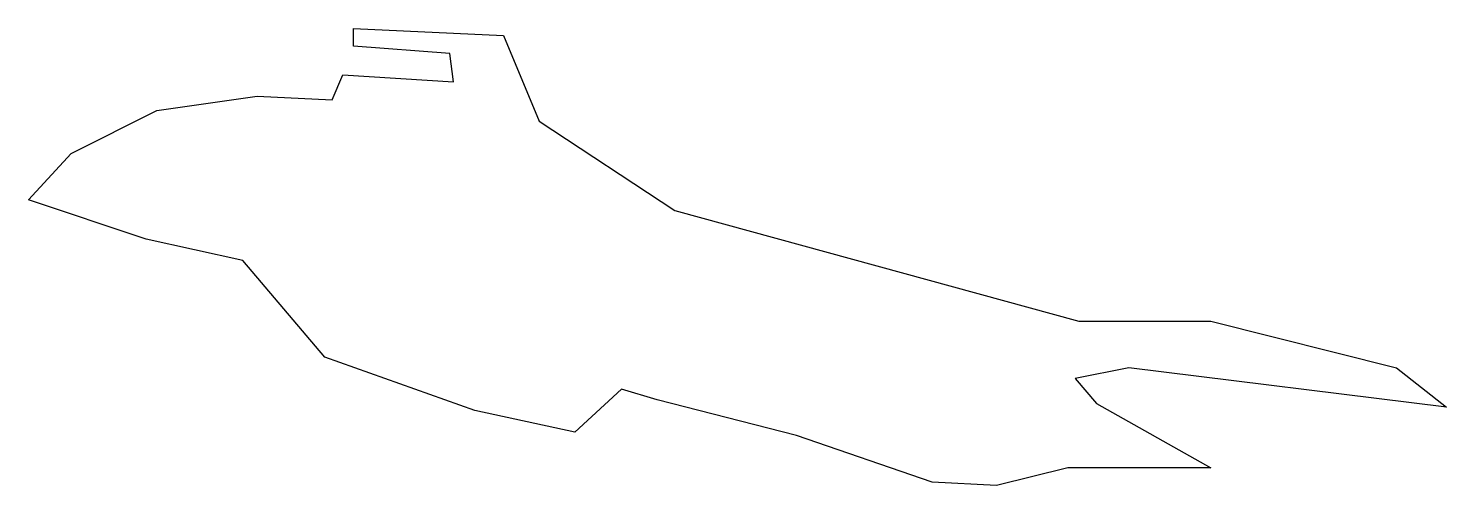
# Model space of a CAD drawing. Extents: x 17.7 to 74, y 28.3 to 46.5.
import ezdxf

# ---------------------------------------------------------------- set-up
doc = ezdxf.new("R2010")
doc.units = 0
doc.layers.add('Layer_1', color=7, linetype='CONTINUOUS')

msp = doc.modelspace()

# ---------------------------------------------------------------- linework, layer by layer
at = {"layer": 'Layer_1', "color": 7}
for p, q in [((30.616072, 45.782363), (30.616072, 46.491068)), ((30.616072, 46.491068), (36.569197, 46.207583)), ((36.569197, 46.207583), (37.986606, 42.8058)), ((34.44308, 45.498877), (30.616072, 45.782363)), ((34.584821, 44.364952), (34.44308, 45.498877)), ((29.765624, 43.656247), (30.190848, 44.648438)), ((30.190848, 44.648438), (34.584821, 44.364952)), ((22.820312, 43.23102), (26.789062, 43.79799)), ((26.789062, 43.79799), (29.765624, 43.656247)), ((19.418526, 41.530132), (22.820312, 43.23102)), ((37.986606, 42.8058), (43.372767, 39.262275)), ((17.717633, 39.687495), (19.418526, 41.530132)), ((22.395088, 38.128342), (17.717633, 39.687495)), ((43.372767, 39.262275), (59.389512, 34.868302)), ((26.222098, 37.277895), (22.395088, 38.128342)), ((29.482142, 33.450892), (26.222098, 37.277895)), ((59.389512, 34.868302), (64.633925, 34.868302)), ((64.633925, 34.868302), (72.004459, 33.025665)), ((35.435267, 31.32477), (29.482142, 33.450892)), ((61.373884, 33.025665), (59.247769, 32.600445)), ((73.988839, 31.466512), (61.373884, 33.025665)), ((72.004459, 33.025665), (73.988839, 31.466512)), ((41.24665, 32.175217), (39.404017, 30.47433)), ((42.664061, 31.749997), (41.24665, 32.175217)), ((59.247769, 32.600445), (60.098209, 31.608255)), ((48.191959, 30.332587), (42.664061, 31.749997)), ((60.098209, 31.608255), (64.633924, 29.05692)), ((39.404017, 30.47433), (35.435267, 31.32477)), ((53.578122, 28.48995), (48.191959, 30.332587)), ((58.964284, 29.05692), (56.129464, 28.348207)), ((64.633924, 29.05692), (58.964284, 29.05692)), ((56.129464, 28.348207), (53.578122, 28.48995))]:
    msp.add_line(p, q, dxfattribs=at)

doc.saveas('drawing.dxf')
